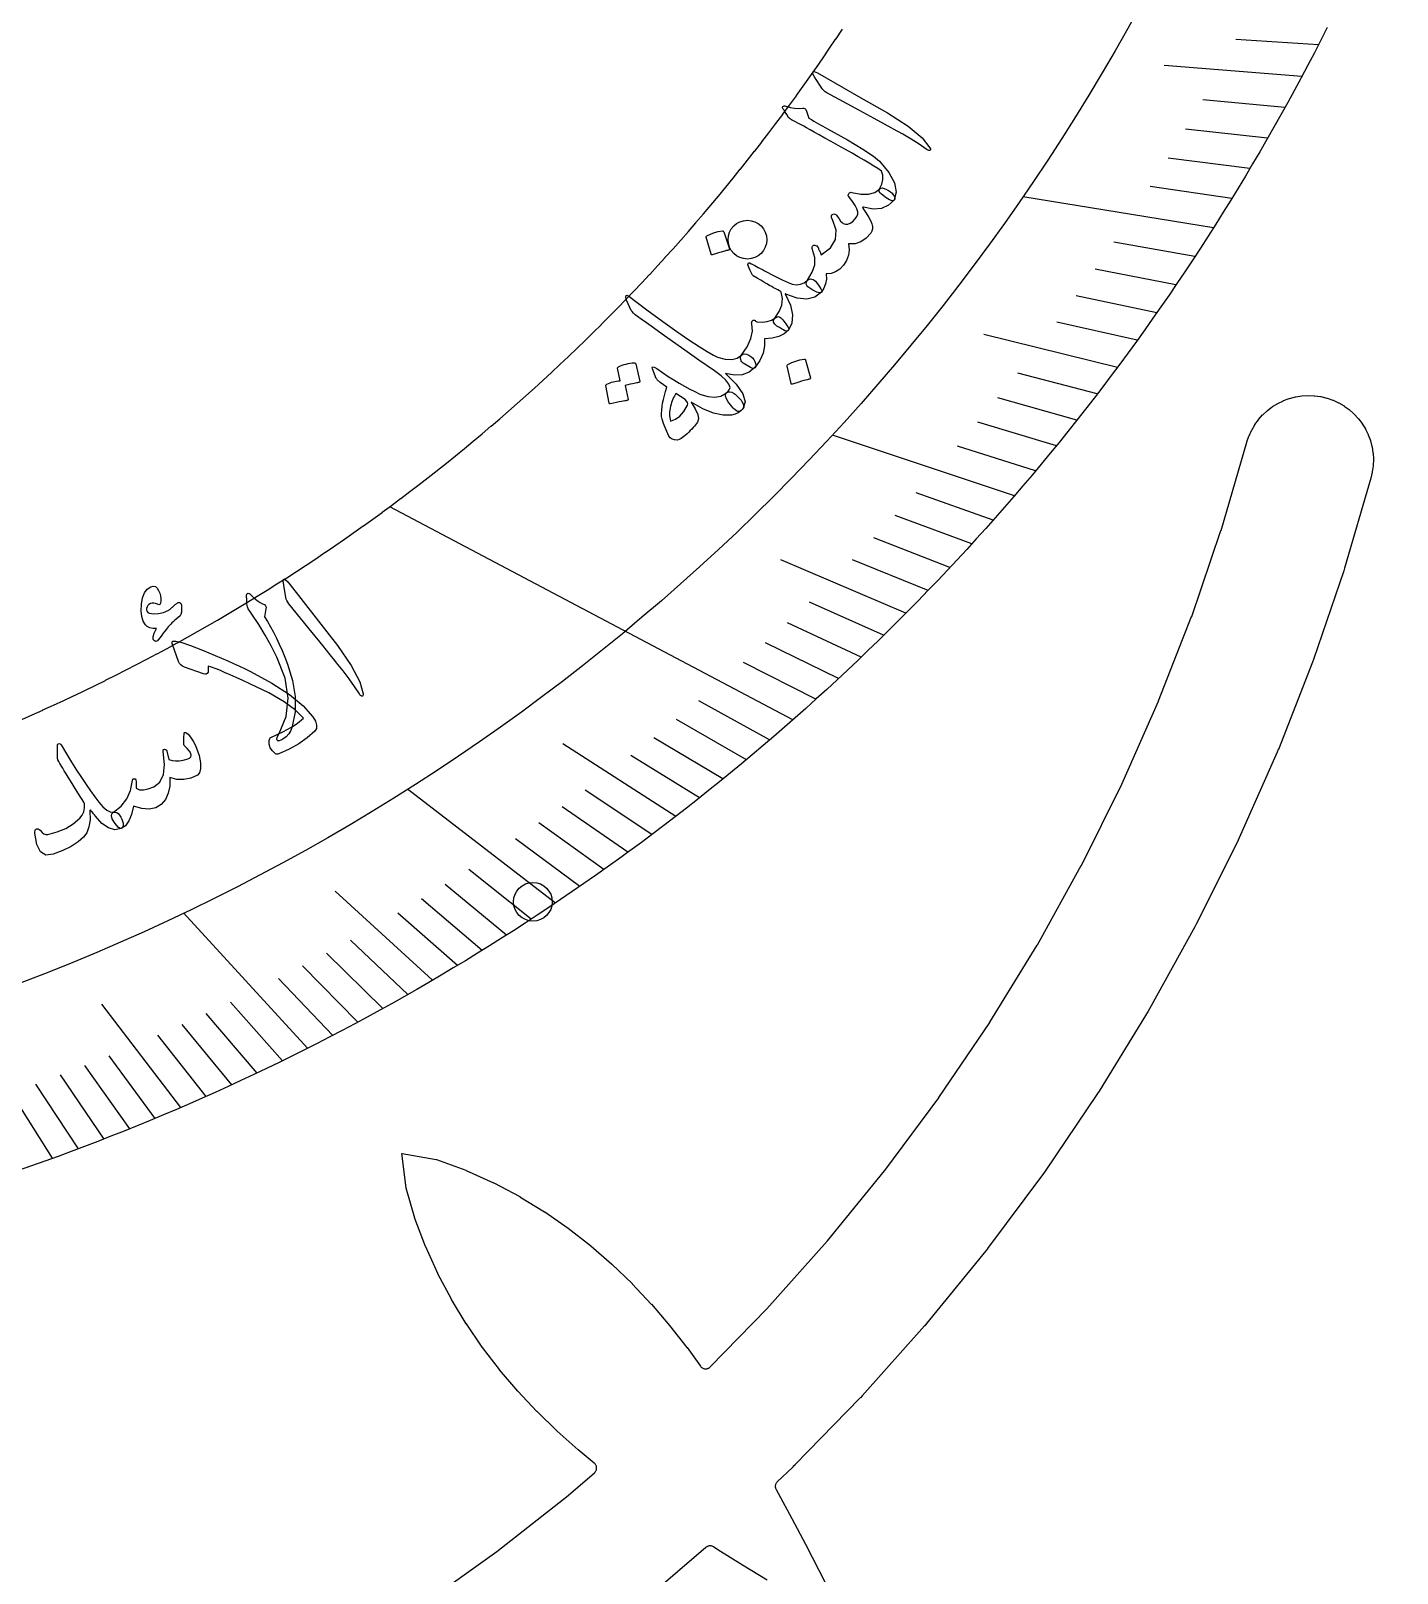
# Model space of a CAD drawing. Header units: millimetres. Extents: x -126 to 126, y -126 to 126.
# Drawn here: x 29.8 to 83.1, y -64.8 to -4.6 of the extents above; entities that cross this region are included whole.
import ezdxf

# ---------------------------------------------------------------- set-up
doc = ezdxf.new("R2010")
doc.units = ezdxf.units.MM
for name, color, linetype in [('CUT_INNER', 6, 'Continuous'), ('ENGRAVE', 7, 'Continuous'), ('ENGRAVE_FINE', 8, 'Continuous'), ('TEXT', 5, 'Continuous')]:
    doc.layers.add(name, color=color, linetype=linetype)

msp = doc.modelspace()

# ---------------------------------------------------------------- linework, layer by layer
at = {"layer": 'CUT_INNER'}
for points in [[(80.3858, -4.4567), (80.136, -4.9491), (79.8832, -5.4401), (79.6274, -5.9294), (79.3686, -6.4172), (79.1068, -6.9034), (78.842, -7.388), (78.5743, -7.871), (78.3036, -8.3523), (78.0299, -8.8319), (77.7534, -9.3098), (77.4738, -9.7861), (77.1914, -10.2606), (76.9061, -10.7333), (76.6179, -11.2043), (76.3267, -11.6736), (76.0327, -12.141), (75.7359, -12.6066), (75.4362, -13.0704), (75.1337, -13.5324), (74.8283, -13.9924), (74.5201, -14.4506), (74.2091, -14.9069), (73.8953, -15.3613), (73.5787, -15.8138), (73.2594, -16.2643), (72.9373, -16.7128), (72.6125, -17.1593), (72.2849, -17.6039), (71.9546, -18.0464), (71.6216, -18.4869), (71.2859, -18.9253), (70.9475, -19.3617), (70.6064, -19.796), (70.2627, -20.2281), (69.9163, -20.6582), (69.5673, -21.0861), (69.2157, -21.5119), (68.8615, -21.9355), (68.5047, -22.357), (68.1453, -22.7762), (67.7833, -23.1932), (67.4188, -23.608), (67.0518, -24.0206), (66.6822, -24.4309), (66.3101, -24.8389), (65.9355, -25.2446), (65.5585, -25.648), (65.1789, -26.0491), (64.7969, -26.4479), (64.4125, -26.8443), (64.0257, -27.2384), (63.6364, -27.63), (63.2447, -28.0193), (62.8507, -28.4061), (62.4543, -28.7906), (62.0555, -29.1726), (61.6545, -29.5521), (61.251, -29.9292), (60.8453, -30.3038), (60.4373, -30.6759), (60.027, -31.0454), (59.6145, -31.4125), (59.1997, -31.777), (58.7827, -32.139), (58.3634, -32.4984), (57.942, -32.8552), (57.5184, -33.2094), (57.0926, -33.5611), (56.6647, -33.9101), (56.2346, -34.2564), (55.8025, -34.6002), (55.3682, -34.9412), (54.9318, -35.2796), (54.4934, -35.6153), (54.0529, -35.9484), (53.6104, -36.2787), (53.1659, -36.6062), (52.7193, -36.9311), (52.2708, -37.2532), (51.8203, -37.5726), (51.3679, -37.8891), (50.9135, -38.2029), (50.4572, -38.5139), (49.999, -38.8221), (49.5389, -39.1275), (49.077, -39.4301), (48.6132, -39.7298), (48.1476, -40.0266), (47.6802, -40.3206), (47.2109, -40.6118), (46.7399, -40.9), (46.2672, -41.1853), (45.7927, -41.4678), (45.3164, -41.7473), (44.8385, -42.0239), (44.3589, -42.2975), (43.8776, -42.5682), (43.3947, -42.836), (42.9101, -43.1008), (42.4239, -43.3626), (41.9361, -43.6214), (41.4467, -43.8772), (40.9558, -44.13), (40.4633, -44.3798), (39.9693, -44.6266), (39.4738, -44.8703), (38.9768, -45.111), (38.4784, -45.3486), (37.9785, -45.5832), (37.4771, -45.8147), (36.9744, -46.0431), (36.4703, -46.2684), (35.9648, -46.4906), (35.4579, -46.7098), (34.9497, -46.9258), (34.4402, -47.1387), (33.9294, -47.3484), (33.4173, -47.555), (32.9039, -47.7585), (32.3894, -47.9588), (31.8736, -48.156), (31.3566, -48.35), (30.8384, -48.5408), (30.319, -48.7284), (29.7985, -48.9129), (29.2769, -49.0941)], [(29.4189, -31.4754), (29.831, -31.2943), (29.8324, -31.2937), (30.2434, -31.11), (30.2448, -31.1093), (30.6546, -30.9231), (30.656, -30.9225), (31.0647, -30.7338), (31.0661, -30.7331), (31.4736, -30.5419), (31.475, -30.5413), (31.8814, -30.3476), (31.8828, -30.3469), (32.2879, -30.1507), (32.2893, -30.15), (32.6932, -29.9513), (32.6946, -29.9506), (33.0973, -29.7495), (33.0987, -29.7488), (33.5002, -29.5452), (33.5015, -29.5445), (33.9017, -29.3384), (33.9031, -29.3377), (34.302, -29.1291), (34.3034, -29.1284), (34.7011, -28.9174), (34.7024, -28.9167), (35.0988, -28.7033), (35.1001, -28.7026), (35.4951, -28.4867), (35.4965, -28.486), (35.8902, -28.2677), (35.8915, -28.2669), (36.2839, -28.0463), (36.2852, -28.0455), (36.6762, -27.8224), (36.6775, -27.8217), (37.0672, -27.5962), (37.0685, -27.5954), (37.4567, -27.3675), (37.458, -27.3668), (37.8449, -27.1365), (37.8462, -27.1357), (38.2316, -26.9031), (38.2329, -26.9023), (38.6169, -26.6674), (38.6182, -26.6666), (39.0007, -26.4292), (39.002, -26.4284), (39.383, -26.1887), (39.3843, -26.1879), (39.7639, -25.9459), (39.7652, -25.9451), (40.1433, -25.7008), (40.1446, -25.6999), (40.5212, -25.4533), (40.5224, -25.4525), (40.8975, -25.2035), (40.8988, -25.2027), (41.2723, -24.9514), (41.2736, -24.9506), (41.6455, -24.697), (41.6468, -24.6962), (42.0172, -24.4404), (42.0185, -24.4395), (42.3873, -24.1814), (42.3886, -24.1805), (42.7558, -23.9202), (42.7571, -23.9193), (43.1227, -23.6567), (43.124, -23.6558), (43.488, -23.391), (43.4892, -23.3901), (43.8516, -23.123), (43.8528, -23.1221), (44.2136, -22.8529), (44.2148, -22.8519), (44.5739, -22.5805), (44.5751, -22.5795), (44.9325, -22.3059), (44.9338, -22.3049), (45.2895, -22.0291), (45.2907, -22.0281), (45.6447, -21.7501), (45.6459, -21.7491), (45.9982, -21.4689), (45.9994, -21.468), (46.35, -21.1856), (46.3512, -21.1846), (46.7001, -20.9001), (46.7013, -20.8991), (47.0484, -20.6125), (47.0495, -20.6115), (47.3949, -20.3227), (47.3961, -20.3218), (47.7396, -20.0309), (47.7408, -20.0299), (48.0825, -19.7369), (48.0837, -19.7359), (48.4237, -19.4408), (48.4248, -19.4398), (48.763, -19.1427), (48.7641, -19.1416), (49.1004, -18.8424), (49.1016, -18.8414), (49.436, -18.5401), (49.4372, -18.5391), (49.7698, -18.2357), (49.7709, -18.2347), (50.1017, -17.9293), (50.1028, -17.9283), (50.4317, -17.6209), (50.4328, -17.6199), (50.7598, -17.3105), (50.7609, -17.3094), (51.0859, -16.998), (51.0871, -16.9969), (51.4102, -16.6835), (51.4113, -16.6825), (51.7325, -16.3671), (51.7336, -16.366), (52.0529, -16.0487), (52.054, -16.0476), (52.3713, -15.7283), (52.3724, -15.7272), (52.6878, -15.406), (52.6888, -15.4049), (53.0022, -15.0818), (53.0033, -15.0806), (53.3147, -14.7556), (53.3158, -14.7545), (53.6252, -14.4275), (53.6262, -14.4264), (53.9336, -14.0975), (53.9346, -14.0964), (54.24, -13.7656), (54.241, -13.7645), (54.5444, -13.4319), (54.5454, -13.4307), (54.8467, -13.0963), (54.8477, -13.0951), (55.1469, -12.7588), (55.148, -12.7577), (55.4451, -12.4195), (55.4461, -12.4184), (55.7412, -12.0784), (55.7422, -12.0772), (56.0352, -11.7355), (56.0362, -11.7343), (56.3271, -11.3908), (56.3281, -11.3896), (56.6168, -11.0442), (56.6178, -11.0431), (56.9044, -10.696), (56.9054, -10.6948), (57.1899, -10.3459), (57.1909, -10.3447), (57.4733, -9.9941), (57.4742, -9.9929), (57.7544, -9.6406), (57.7554, -9.6394), (58.0334, -9.2854), (58.0344, -9.2842), (58.3102, -8.9285), (58.3112, -8.9272), (58.5848, -8.5698), (58.5858, -8.5686), (58.8572, -8.2095), (58.8582, -8.2083), (59.1274, -7.8475), (59.1283, -7.8463), (59.3954, -7.4839), (59.3963, -7.4827), (59.6611, -7.1187), (59.662, -7.1174), (59.9246, -6.7518), (59.9255, -6.7505), (60.1858, -6.3833), (60.1867, -6.382), (60.4448, -6.0132), (60.4457, -6.0119), (60.7015, -5.6415), (60.7023, -5.6402), (60.9559, -5.2683), (60.9567, -5.267), (61.208, -4.8935), (61.2088, -4.8922), (61.4578, -4.5171)], [(45.0881, -66.0323), (47.9639, -63.9739), (47.9728, -63.9673), (50.7545, -61.7834), (50.7631, -61.7763), (51.778, -60.9041), (51.7955, -60.8874), (51.8114, -60.8692), (51.8254, -60.8495), (51.8375, -60.8285), (51.8475, -60.8065), (51.8553, -60.7836), (51.8608, -60.7601), (51.8641, -60.7361), (51.865, -60.7119), (51.8636, -60.6878), (51.8598, -60.6639), (51.8538, -60.6405), (51.8455, -60.6177), (51.8351, -60.5959), (51.8226, -60.5752), (51.8082, -60.5558), (51.7919, -60.5379), (51.7741, -60.5216), (51.1458, -60.0036), (51.1422, -60.0005), (50.3244, -59.2723), (50.3206, -59.2687), (49.5368, -58.5093), (49.5328, -58.5052), (48.7859, -57.7117), (48.7818, -57.7071), (48.0744, -56.877), (48.0704, -56.8719), (47.4047, -56.003), (47.4008, -55.9975), (46.7791, -55.0875), (46.7753, -55.0817), (46.1996, -54.1287), (46.196, -54.1224), (45.6687, -53.1241), (45.6654, -53.1174), (45.1901, -52.0707), (45.187, -52.0632), (44.7702, -50.9626), (44.7671, -50.9535), (44.4249, -49.7839), (44.4237, -49.7788), (44.4229, -49.7736), (44.2648, -48.4312), (44.2644, -48.4254), (44.2702, -48.4262), (45.6002, -48.6672), (45.6053, -48.6683), (45.6103, -48.6699), (46.7564, -49.0841), (46.7654, -49.0877), (47.838, -49.572), (47.8452, -49.5756), (48.8604, -50.115), (48.8669, -50.1187), (49.8306, -50.7069), (49.8366, -50.7108), (50.752, -51.3446), (50.7576, -51.3488), (51.6272, -52.0258), (51.6324, -52.0301), (52.4584, -52.7483), (52.4632, -52.7527), (53.2478, -53.5103), (53.2521, -53.5147), (53.9977, -54.3093), (54.0015, -54.3136), (54.7109, -55.143), (54.7142, -55.1471), (55.3902, -56.0085), (55.3931, -56.0123), (55.919, -56.7375), (55.9341, -56.7563), (55.951, -56.7737), (55.9694, -56.7893), (55.9893, -56.803), (56.0105, -56.8148), (56.0326, -56.8244), (56.0556, -56.8319), (56.0793, -56.8371), (56.1033, -56.84), (56.1275, -56.8406), (56.1516, -56.8389), (56.1754, -56.8348), (56.1987, -56.8284), (56.2214, -56.8198), (56.243, -56.8091), (56.2636, -56.7963), (56.2828, -56.7816), (56.3005, -56.7651), (58.5057, -54.5004), (58.5133, -54.4922), (60.8657, -51.8515), (60.8728, -51.8431), (63.1058, -49.1006), (63.1126, -49.0918), (65.2217, -46.253), (65.2281, -46.2439), (67.2092, -43.3143), (67.2152, -43.305), (69.0644, -40.2904), (69.07, -40.2808), (70.7836, -37.1872), (70.7888, -37.1774), (72.3635, -34.0107), (72.3682, -34.0007), (73.8009, -30.7674), (73.8052, -30.7571), (75.0931, -27.4634), (75.0969, -27.453), (76.2374, -24.1054), (76.2407, -24.0948), (77.248, -20.6438), (77.2498, -20.638), (77.3277, -20.413), (77.3322, -20.4016), (77.4305, -20.1881), (77.4361, -20.1772), (77.5548, -19.9744), (77.5615, -19.9641), (77.6996, -19.7739), (77.7072, -19.7643), (77.8632, -19.5885), (77.8718, -19.5797), (78.0443, -19.4201), (78.0537, -19.4122), (78.241, -19.2702), (78.2511, -19.2633), (78.4514, -19.1404), (78.4621, -19.1345), (78.6735, -19.0317), (78.6848, -19.0269), (78.9052, -18.9454), (78.9169, -18.9417), (79.1443, -18.8822), (79.1563, -18.8797), (79.3884, -18.8428), (79.4006, -18.8415), (79.6352, -18.8275), (79.6475, -18.8273), (79.8823, -18.8364), (79.8945, -18.8375), (80.1274, -18.8695), (80.1394, -18.8718), (80.368, -18.9265), (80.3798, -18.9299), (80.6019, -19.0067), (80.6132, -19.0113), (80.8267, -19.1095), (80.8376, -19.1152), (81.0405, -19.2339), (81.0507, -19.2406), (81.241, -19.3786), (81.2505, -19.3863), (81.4263, -19.5423), (81.4351, -19.5509), (81.5947, -19.7233), (81.6026, -19.7327), (81.7446, -19.92), (81.7515, -19.9301), (81.8745, -20.1304), (81.8804, -20.1412), (81.9831, -20.3526), (81.9879, -20.3639), (82.0694, -20.5843), (82.0731, -20.596), (82.1326, -20.8234), (82.1351, -20.8354), (82.172, -21.0675), (82.1734, -21.0797), (82.1874, -21.3143), (82.1875, -21.3265), (82.1785, -21.5614), (82.1774, -21.5736), (82.1453, -21.8064), (82.1431, -21.8185), (82.0877, -22.05), (82.0861, -22.056), (81.062, -25.5646), (81.0612, -25.5672), (81.0283, -25.6712), (81.0275, -25.6738), (79.8482, -29.1352), (79.8473, -29.1378), (79.8099, -29.2402), (79.8089, -29.2428), (78.4772, -32.6484), (78.4762, -32.651), (78.4343, -32.7517), (78.4332, -32.7542), (76.9518, -36.0974), (76.9506, -36.0999), (76.9042, -36.1986), (76.903, -36.2011), (75.2748, -39.4753), (75.2735, -39.4778), (75.2228, -39.5743), (75.2215, -39.5768), (73.4497, -42.7755), (73.4483, -42.7779), (73.3933, -42.8721), (73.3919, -42.8745), (71.4799, -45.9915), (71.4784, -45.9939), (71.4194, -46.0855), (71.4178, -46.0878), (69.3695, -49.117), (69.3679, -49.1193), (69.3048, -49.2082), (69.3032, -49.2104), (67.1224, -52.1457), (67.1208, -52.1479), (67.0538, -52.234), (67.0521, -52.2362), (64.7433, -55.0718), (64.7415, -55.074), (64.6708, -55.157), (64.669, -55.1591), (62.2367, -57.8895), (62.2348, -57.8916), (62.1605, -57.9714), (62.1586, -57.9734), (59.6075, -60.5932), (59.6056, -60.5952), (59.5278, -60.6716), (59.5258, -60.6735), (58.9151, -61.2474), (58.8975, -61.2658), (58.8818, -61.2858), (58.8683, -61.3073), (58.857, -61.3301), (58.848, -61.3539), (58.8416, -61.3785), (58.8377, -61.4036), (58.8363, -61.429), (58.8375, -61.4544), (58.8413, -61.4796), (58.8477, -61.5042), (58.8565, -61.5281), (58.8677, -61.5509), (58.9454, -61.691), (58.9461, -61.6922), (59.4839, -62.688), (60.0155, -63.6922), (60.5412, -64.702), (60.5418, -64.7032), (61.0562, -65.7175)], [(58.5254, -65.0948), (57.5565, -64.502), (56.5942, -63.9024), (56.593, -63.9016), (56.4225, -63.7926), (56.4012, -63.7804), (56.3787, -63.7704), (56.3554, -63.7626), (56.3315, -63.7571), (56.3071, -63.754), (56.2825, -63.7534), (56.258, -63.7551), (56.2338, -63.7592), (56.2101, -63.7657), (56.1871, -63.7745), (56.1651, -63.7855), (56.1443, -63.7986), (56.1249, -63.8137), (54.0026, -65.6378)]]:
    msp.add_lwpolyline(points, dxfattribs=at)
at = {"layer": 'ENGRAVE'}
for points in [[(75.9488, -12.2733), (68.4988, -11.0694)], [(68.1754, -22.7413), (61.0717, -20.3717)], [(59.5215, -31.4946), (43.7885, -23.1698)], [(50.2574, -38.6488), (44.4802, -34.206)], [(30.6273, -48.6175), (21.643, -34.3559)], [(40.5792, -44.3214), (35.7383, -39.034)]]:
    msp.add_lwpolyline(points, dxfattribs=at)
for centre, radius in [((0, 36.0053), 83.1151), ((57.7488, -12.7422), 0.756), ((49.3754, -38.6014), 0.756)]:
    msp.add_circle(centre, radius, dxfattribs=at)
at = {"layer": 'ENGRAVE_FINE'}
for points in [[(80.0435, -5.1297), (76.8238, -4.9234)], [(79.3959, -6.3661), (74.025, -5.9354)], [(78.7338, -7.5841), (75.524, -7.2749)], [(78.0576, -8.7838), (74.8542, -8.4233)], [(77.3677, -9.9652), (74.1718, -9.5535)], [(76.6646, -11.1283), (73.4771, -10.6656)], [(75.2206, -13.4002), (72.0527, -12.8359)], [(74.4805, -14.5091), (71.3239, -13.8942)], [(73.7288, -15.6), (70.5845, -14.9347)], [(72.966, -16.673), (69.8349, -15.9576)], [(72.1924, -17.7283), (66.9864, -16.4498)], [(71.4084, -18.7659), (68.3067, -17.9507)], [(70.6144, -19.7859), (67.5287, -18.9213)], [(69.8106, -20.7884), (66.742, -19.8746)], [(68.9975, -21.7735), (65.9469, -20.8108)], [(67.3445, -23.692), (64.3326, -22.6324)], [(66.5052, -24.6256), (63.514, -23.5181)], [(65.6577, -25.5423), (62.6882, -24.3871)], [(63.9396, -27.3253), (59.058, -25.2391)], [(64.8025, -26.4422), (61.8555, -25.2397)], [(63.0695, -28.1919), (60.1705, -26.896)], [(62.1924, -29.042), (59.3186, -27.7)], [(61.3086, -29.8757), (58.4609, -28.488)], [(60.4182, -30.6932), (57.5975, -29.2602)], [(58.6188, -32.28), (55.8547, -30.7578)], [(57.7103, -33.0495), (54.9757, -31.4835)], [(54.952, -35.2641), (50.5435, -32.435)], [(56.7962, -33.8033), (54.0919, -32.1938)], [(55.8767, -34.5414), (53.2036, -32.889)], [(54.0223, -35.9713), (51.4141, -34.2346)], [(53.0878, -36.6633), (50.5132, -34.8853)], [(52.1487, -37.3402), (49.6085, -35.5213)], [(51.2052, -38.002), (48.7002, -36.1428)], [(49.3055, -39.2809), (46.8731, -37.343)], [(48.3497, -39.8983), (45.9547, -37.9219)], [(45.4602, -41.6633), (41.6583, -38.179)], [(47.3901, -40.5011), (45.0332, -38.4868)], [(46.4269, -41.0894), (44.1088, -39.0378)], [(44.4902, -42.223), (42.2519, -40.0988)], [(43.5169, -42.7686), (41.3196, -40.609)], [(42.5406, -43.3001), (40.3848, -41.1058)], [(41.5613, -43.8176), (39.4478, -41.5894)], [(35.6305, -46.6356), (32.5495, -42.603)], [(39.5945, -44.8113), (37.5673, -42.517)], [(38.6071, -45.2876), (36.624, -42.9614)], [(36.625, -46.1997), (34.7319, -43.8117)], [(37.6172, -45.7504), (35.6788, -43.3929)], [(33.6351, -47.4676), (31.8812, -44.9925)], [(34.6338, -47.0582), (32.833, -44.6114)], [(31.6317, -48.2472), (29.9734, -45.7177)], [(32.6343, -47.8639), (30.928, -45.3613)]]:
    msp.add_lwpolyline(points, dxfattribs=at)
at = {"layer": 'TEXT'}
for points in [[(60.386, -6.4064), (60.3073, -6.2633), (60.2982, -6.1864), (60.359, -6.1756), (60.4896, -6.2307), (62.1834, -7.1965), (63.2235, -7.7882), (64.02, -8.3103), (64.5711, -8.7656), (64.8757, -9.1554), (64.8922, -9.1994), (64.8957, -9.2308), (64.8863, -9.2495), (64.864, -9.2555), (64.8368, -9.2537), (64.8062, -9.2447), (64.7723, -9.2284), (64.735, -9.2048), (64.4536, -9.0082), (64.1459, -8.8129), (63.8122, -8.6185), (63.4525, -8.4249), (63.3597, -8.3726), (63.1074, -8.2337), (62.6959, -8.0078), (62.1254, -7.6944), (60.8556, -7.0059), (60.7911, -6.9649), (60.7358, -6.9212), (60.6898, -6.8748), (60.653, -6.8256)], [(59.3565, -7.9688), (59.2829, -7.851), (59.2239, -7.7583), (59.1797, -7.6906), (59.1502, -7.6479), (59.1329, -7.6188), (59.125, -7.592), (59.1265, -7.5674), (59.1373, -7.5452), (59.1577, -7.5259), (59.1833, -7.5162), (59.2141, -7.5161), (59.2501, -7.5257), (59.424, -7.5758), (59.5917, -7.6059), (59.7532, -7.6159), (59.9084, -7.6056), (59.9557, -7.6055), (59.9953, -7.6244), (60.0271, -7.6622), (60.0513, -7.7191), (60.1513, -7.9989), (60.2468, -8.0546), (60.3407, -8.1091), (60.433, -8.1624), (60.5238, -8.2145), (60.613, -8.2655), (60.7006, -8.3152), (60.7866, -8.3637), (60.871, -8.411), (61.653, -8.8485), (62.2544, -9.2041), (62.6742, -9.4791), (62.912, -9.6743), (63.2742, -10.1238), (63.49, -10.526), (63.5595, -10.8806), (63.4827, -11.1866), (63.4779, -11.193), (63.4731, -11.1995), (63.4683, -11.206), (63.4634, -11.2125), (63.399, -11.2243), (63.2988, -11.188), (63.1629, -11.1035), (62.991, -10.971), (62.9312, -10.917), (62.8978, -10.864), (62.8908, -10.812), (62.9102, -10.761), (62.9989, -10.574), (63.0406, -10.3948), (63.0354, -10.2238), (62.9834, -10.0609), (62.8454, -9.9683), (62.686, -9.8667), (62.5049, -9.7559), (62.3023, -9.636), (62.0793, -9.5071), (61.837, -9.3692), (61.5755, -9.2223), (61.2948, -9.0664), (61.0205, -8.911), (60.7736, -8.7717), (60.5541, -8.6487), (60.3619, -8.5421), (60.1976, -8.4511), (60.0616, -8.375), (59.9541, -8.3139), (59.8748, -8.2677), (59.4666, -8.0598), (59.4294, -8.0352), (59.3986, -8.0118), (59.3743, -7.9897), (59.3565, -7.9688)], [(60.3043, -13.1784), (60.2866, -13.1319), (60.277, -13.0895), (60.2756, -13.0513), (60.2823, -13.0171), (60.2967, -12.9892), (60.3183, -12.9697), (60.3471, -12.9586), (60.3831, -12.9558), (60.4214, -12.9645), (60.4569, -12.9875), (60.4897, -13.025), (60.5197, -13.0768), (60.5318, -13.1068), (60.5449, -13.137), (60.5591, -13.1674), (60.5744, -13.1981), (60.5897, -13.2295), (60.6041, -13.2621), (60.6175, -13.2958), (60.63, -13.3307), (60.9992, -13.0547), (61.1954, -12.7327), (61.2181, -12.367), (61.0671, -11.959), (61.0482, -11.9133), (61.0369, -11.8724), (61.0332, -11.8361), (61.0371, -11.8046), (61.0506, -11.7762), (61.0706, -11.7554), (61.0972, -11.7423), (61.1304, -11.7369), (61.1658, -11.7413), (61.1993, -11.758), (61.2308, -11.787), (61.2602, -11.8282), (61.3276, -11.9325), (61.3888, -12.0144), (61.4436, -12.0737), (61.4922, -12.1105), (61.5774, -12.1423), (61.6684, -12.1393), (61.7651, -12.1014), (61.8676, -12.0285), (61.9604, -11.9347), (62.0232, -11.8405), (62.056, -11.7459), (62.0589, -11.6511), (62.0277, -11.5429), (61.9581, -11.408), (61.8502, -11.2466), (61.7038, -11.0587), (61.6872, -11.0348), (61.6828, -11.0079), (61.6907, -10.9778), (61.711, -10.9447), (61.7381, -10.9156), (61.7667, -10.8976), (61.7969, -10.8906), (61.8285, -10.8948), (62.1815, -10.9678), (62.4805, -10.9686), (62.7251, -10.8974), (62.915, -10.7546), (62.9593, -10.7282), (63.0172, -10.7233), (63.089, -10.7396), (63.1744, -10.7774), (63.2623, -10.8243), (63.3365, -10.8748), (63.3969, -10.9289), (63.4435, -10.9867), (63.4808, -11.0469), (63.5006, -11.0993), (63.5029, -11.1437), (63.4875, -11.1801), (63.2635, -11.3982), (62.9872, -11.5209), (62.6594, -11.5477), (62.2807, -11.4786), (62.2613, -11.4746), (62.2509, -11.4785), (62.2492, -11.4905), (62.2564, -11.5104), (62.3906, -11.7061), (62.4946, -11.8742), (62.5686, -12.0146), (62.6127, -12.1272), (62.6296, -12.2261), (62.6273, -12.3192), (62.6056, -12.4065), (62.5646, -12.4878), (62.3856, -12.6896), (62.1819, -12.8269), (61.9538, -12.8995), (61.7019, -12.9074), (61.7236, -13.1366), (61.6976, -13.3518), (61.624, -13.5527), (61.503, -13.7391), (61.3541, -13.892), (61.1922, -13.9989), (61.0176, -14.0597), (60.8303, -14.0745), (60.8331, -14.2836), (60.8024, -14.4722), (60.7382, -14.6399), (60.6407, -14.7867), (60.5709, -14.8184), (60.4599, -14.7957), (60.308, -14.7185), (60.115, -14.587), (60.0663, -14.5349), (60.0466, -14.4745), (60.0558, -14.4057), (60.0939, -14.3287), (60.2817, -14.0152), (60.3791, -13.7186), (60.3865, -13.4395), (60.3043, -13.1784)], [(56.1409, -12.6502), (56.1396, -12.6365), (56.1438, -12.6226), (56.1535, -12.6084), (56.1686, -12.5939), (56.3123, -12.5231), (56.4608, -12.4674), (56.6143, -12.4269), (56.7728, -12.4015), (56.7926, -12.4027), (56.808, -12.409), (56.8192, -12.4204), (56.826, -12.4368), (57.0494, -13.1019), (57.0515, -13.1215), (57.0428, -13.1368), (57.0234, -13.148), (56.9932, -13.155), (56.9671, -13.161), (56.9268, -13.1712), (56.8724, -13.1857), (56.8038, -13.2044), (56.7205, -13.2279), (56.6217, -13.257), (56.5075, -13.2915), (56.378, -13.3314), (56.359, -13.3351), (56.345, -13.333), (56.336, -13.3251), (56.3321, -13.3116)], [(57.9779, -14.149), (57.9525, -14.1245), (57.9237, -14.0814), (57.8912, -14.0198), (57.8551, -13.9396), (57.8235, -13.8602), (57.7986, -13.7957), (57.7806, -13.7461), (57.7693, -13.7113), (57.774, -13.6679), (57.7974, -13.6483), (57.8395, -13.6524), (57.9004, -13.6803), (57.9396, -13.702), (57.9867, -13.7274), (58.0418, -13.7563), (58.1049, -13.7889), (58.175, -13.8254), (58.2511, -13.8664), (58.3332, -13.9119), (58.4212, -13.9617), (58.7965, -14.16), (59.1019, -14.3118), (59.3371, -14.4175), (59.5021, -14.4773), (59.6707, -14.5013), (59.8256, -14.4845), (59.9668, -14.427), (60.0939, -14.3287), (60.1296, -14.2999), (60.1691, -14.282), (60.2123, -14.2751), (60.2593, -14.2791), (60.3122, -14.2945), (60.362, -14.323), (60.4087, -14.3645), (60.4522, -14.4191), (60.5561, -14.5543), (60.6222, -14.6607), (60.6504, -14.7382), (60.6407, -14.7867), (60.3818, -14.9876), (60.064, -15.0676), (59.6884, -15.0264), (59.2554, -14.8641), (59.2389, -14.8597), (59.2298, -14.8604), (59.2281, -14.8662), (59.2338, -14.877), (59.4263, -15.2973), (59.5108, -15.6719), (59.4875, -16.0003), (59.3567, -16.2815), (59.3321, -16.3049), (59.3004, -16.3153), (59.2617, -16.3128), (59.216, -16.2973), (59.1571, -16.2674), (59.0849, -16.2272), (58.9995, -16.1765), (58.9008, -16.1153), (58.8146, -16.0444), (58.7728, -15.9699), (58.775, -15.8918), (58.8214, -15.81), (58.9949, -15.553), (59.0939, -15.2967), (59.1188, -15.0417), (59.0696, -14.7884), (59.052, -14.7694), (59.0069, -14.7398), (58.9343, -14.6996), (58.8343, -14.6488), (58.7724, -14.6174), (58.6976, -14.5767), (58.6098, -14.5268), (58.509, -14.4677), (58.3954, -14.3999), (58.269, -14.3242), (58.1298, -14.2406), (57.9779, -14.149)], [(57.001, -19.0798), (56.9301, -18.955), (56.8946, -18.8534), (56.8945, -18.775), (56.9299, -18.7196), (56.9957, -18.6604), (57.0416, -18.606), (57.0678, -18.5564), (57.0742, -18.5117), (57.0288, -18.3807), (56.913, -18.2301), (56.727, -18.0597), (56.4711, -17.8695), (55.8557, -17.4422), (55.3094, -17.06), (54.8319, -16.7234), (54.4228, -16.4326), (54.0815, -16.1886), (53.8072, -15.992), (53.5999, -15.8429), (53.4594, -15.7417), (53.37, -15.671), (53.2994, -15.6079), (53.2475, -15.5524), (53.2145, -15.5047), (53.0333, -15.099), (53.0094, -14.9874), (53.0158, -14.9258), (53.0524, -14.9141), (53.1194, -14.9523), (53.8205, -15.4768), (54.4459, -15.9348), (54.9951, -16.3268), (55.4677, -16.6532), (55.863, -16.9155), (56.1806, -17.115), (56.42, -17.2522), (56.5812, -17.3272), (56.8844, -17.4097), (57.1418, -17.4248), (57.3531, -17.3725), (57.5179, -17.2533), (57.5705, -17.2161), (57.636, -17.2043), (57.7144, -17.218), (57.8056, -17.2572), (57.8806, -17.3037), (57.9447, -17.3607), (57.9978, -17.4281), (58.0399, -17.5059), (58.0652, -17.5807), (58.0739, -17.6443), (58.0659, -17.6967), (58.0413, -17.7379), (57.817, -17.9167), (57.5508, -18.0141), (57.2433, -18.03), (56.8951, -17.9642), (57.3136, -18.3882), (57.5687, -18.7569), (57.6599, -19.0704), (57.5869, -19.3285), (57.5495, -19.3774), (57.5106, -19.4135), (57.4702, -19.4368), (57.4284, -19.4474), (57.3765, -19.4462), (57.3232, -19.4279), (57.2684, -19.3926), (57.2122, -19.3403), (57.1838, -19.3073), (57.1559, -19.2746), (57.1282, -19.2422), (57.101, -19.2102), (57.0744, -19.1782), (57.0489, -19.1457), (57.0244, -19.113), (57.001, -19.0798)], [(58.8214, -15.81), (58.8787, -15.7757), (58.9254, -15.7548), (58.9616, -15.7473), (58.9874, -15.7533), (59.0181, -15.7723), (59.0522, -15.7995), (59.0896, -15.835), (59.1304, -15.8787), (59.2535, -16.0276), (59.3322, -16.1444), (59.3666, -16.229), (59.3567, -16.2815), (59.1897, -16.4249), (58.9773, -16.5276), (58.7197, -16.5891), (58.4173, -16.6093), (58.4223, -16.8927), (58.3606, -17.1766), (58.2317, -17.4605), (58.0358, -17.7438), (58.0053, -17.7658), (57.9687, -17.7725), (57.9261, -17.7639), (57.8773, -17.7399), (57.5896, -17.5605), (57.5577, -17.5403), (57.5303, -17.5108), (57.5076, -17.4719), (57.4896, -17.4236), (57.4815, -17.3799), (57.4827, -17.3379), (57.493, -17.2977), (57.5125, -17.2591), (57.7425, -16.9217), (57.8871, -16.6046), (57.9466, -16.3087), (57.9216, -16.0344), (57.9156, -15.9996), (57.9181, -15.9672), (57.9291, -15.9371), (57.9487, -15.9093), (57.9729, -15.8889), (57.9978, -15.8812), (58.0233, -15.8861), (58.0496, -15.9035), (58.0724, -15.9226), (58.0936, -15.9376), (58.1131, -15.9484), (58.1311, -15.9551), (58.3397, -15.9616), (58.5243, -15.9396), (58.685, -15.889), (58.8214, -15.81)], [(59.2993, -17.6784), (59.2988, -17.6642), (59.304, -17.6496), (59.3148, -17.6347), (59.3314, -17.6193), (59.4841, -17.5433), (59.6409, -17.4829), (59.8019, -17.4382), (59.9671, -17.4093), (59.9875, -17.4102), (60.0031, -17.4166), (60.0139, -17.4282), (60.0199, -17.4453), (60.2106, -18.1355), (60.2117, -18.1558), (60.2018, -18.172), (60.1811, -18.1839), (60.1495, -18.1916), (60.1221, -18.1983), (60.0799, -18.2096), (60.0228, -18.2255), (59.9508, -18.246), (59.8633, -18.2718), (59.7595, -18.3036), (59.6395, -18.3413), (59.5032, -18.3848), (59.4833, -18.3889), (59.469, -18.387), (59.4602, -18.379), (59.457, -18.3649)], [(52.6826, -17.7598), (52.6826, -17.746), (52.688, -17.7324), (52.699, -17.7188), (52.7154, -17.7055), (52.7899, -17.6733), (52.8647, -17.6448), (52.9399, -17.6201), (53.0154, -17.599), (53.0921, -17.5817), (53.1705, -17.5681), (53.2507, -17.5583), (53.3327, -17.5522), (53.3528, -17.5553), (53.3688, -17.5638), (53.3807, -17.5778), (53.3885, -17.5973), (53.5482, -18.2871), (53.5464, -18.3), (53.5357, -18.3105), (53.5159, -18.3189), (53.4871, -18.325), (53.4647, -18.3266), (53.4309, -18.3317), (53.3856, -18.3404), (53.3289, -18.3527), (53.2601, -18.3685), (53.1784, -18.3878), (53.0839, -18.4105), (52.9766, -18.4366), (53.0898, -18.9781), (53.0899, -18.9979), (53.0797, -19.0126), (53.0591, -19.0222), (53.0281, -19.0266), (53.0013, -19.0304), (52.9599, -19.0372), (52.9038, -19.0472), (52.8332, -19.0601), (52.7472, -19.0766), (52.6452, -19.0974), (52.5272, -19.1223), (52.3933, -19.1513), (52.3763, -19.151), (52.3642, -19.1461), (52.3571, -19.1365), (52.3549, -19.1222), (52.2295, -18.442), (52.2296, -18.4282), (52.2352, -18.4146), (52.2463, -18.4012), (52.263, -18.3879), (52.3244, -18.3587), (52.3868, -18.3333), (52.4503, -18.3117), (52.5148, -18.2938), (52.58, -18.2793), (52.6455, -18.2679), (52.7113, -18.2595), (52.7776, -18.2542)], [(55.8983, -18.7697), (56.1999, -18.873), (56.4726, -18.899), (56.7161, -18.8478), (56.9299, -18.7196), (56.9907, -18.6864), (57.0609, -18.6804), (57.1407, -18.7016), (57.2301, -18.7501), (57.2726, -18.7809), (57.3144, -18.8139), (57.3555, -18.849), (57.3959, -18.8863), (57.4346, -18.9261), (57.4705, -18.9689), (57.5036, -19.0146), (57.5338, -19.0632), (57.5786, -19.1483), (57.6033, -19.2199), (57.6079, -19.278), (57.5926, -19.3226), (57.4982, -19.4206), (57.3902, -19.4983), (57.2685, -19.5556), (57.1333, -19.5924), (56.8045, -19.5966), (56.4318, -19.5132), (56.0156, -19.3419), (55.5561, -19.083), (55.7148, -19.3506), (55.8085, -19.5711), (55.837, -19.7445), (55.8007, -19.8706), (55.7643, -19.9223), (55.724, -19.975), (55.6798, -20.0288), (55.6316, -20.0836), (55.579, -20.1398), (55.5218, -20.1978), (55.46, -20.2575), (55.3934, -20.3188), (55.267, -20.4276), (55.1637, -20.505), (55.0836, -20.5513), (55.0268, -20.5666), (54.9078, -20.5647), (54.8113, -20.5382), (54.7373, -20.4871), (54.6858, -20.4116), (54.5627, -20.1389), (54.474, -19.9211), (54.4199, -19.758), (54.4007, -19.6494), (54.3979, -19.5259), (54.4034, -19.397), (54.4172, -19.2627), (54.439, -19.1228), (54.469, -18.9775), (54.5071, -18.8266), (54.5532, -18.6703), (54.6073, -18.5083), (54.3496, -18.3177), (54.3201, -18.2933), (54.2929, -18.2707), (54.2683, -18.2498), (54.246, -18.2307), (54.227, -18.2127), (54.2117, -18.195), (54.2003, -18.1777), (54.1927, -18.1608), (54.0392, -17.7872), (54.0264, -17.7299), (54.0507, -17.7081), (54.1123, -17.722), (54.2112, -17.7715), (54.4365, -17.9312), (54.658, -18.0806), (54.8759, -18.2196), (55.09, -18.3483), (55.2997, -18.4671), (55.5043, -18.577), (55.7039, -18.6779), (55.8983, -18.7697)], [(54.9549, -18.7434), (54.927, -18.7953), (54.899, -18.85), (54.871, -18.9074), (54.8429, -18.9676), (54.8162, -19.0314), (54.7921, -19.0993), (54.7708, -19.1714), (54.7522, -19.2478), (54.7346, -19.3231), (54.7218, -19.3978), (54.7138, -19.4718), (54.7106, -19.5451), (54.7127, -19.6175), (54.7203, -19.6885), (54.7335, -19.7581), (54.7523, -19.8264), (54.9396, -19.757), (55.1119, -19.6306), (55.2687, -19.4475), (55.4097, -19.2078), (55.4185, -19.1575), (55.4056, -19.1024), (55.3708, -19.0425), (55.3143, -18.9778)], [(35.5995, -27.4343), (35.5245, -27.4985), (35.455, -27.5583), (35.391, -27.6138), (35.3325, -27.665), (35.2803, -27.7121), (35.2349, -27.7553), (35.1963, -27.7947), (35.1647, -27.8302), (35.1335, -27.868), (35.0962, -27.9142), (35.0529, -27.9688), (35.0034, -28.0317), (34.9481, -28.1034), (34.8871, -28.1843), (34.8203, -28.2743), (34.7477, -28.3736), (34.7153, -28.409), (34.6812, -28.4274), (34.6453, -28.4287), (34.6077, -28.4129), (34.5574, -28.3517), (34.5526, -28.2513), (34.5932, -28.1119), (34.6788, -27.9332), (34.5357, -27.9262), (34.416, -27.8996), (34.3198, -27.8535), (34.2468, -27.7881), (34.1589, -27.6379), (34.1045, -27.4529), (34.0832, -27.2332), (34.0946, -26.9788), (34.138, -26.7325), (34.2135, -26.5373), (34.3215, -26.3928), (34.4621, -26.2988), (34.5569, -26.2757), (34.6389, -26.2914), (34.7083, -26.3457), (34.7648, -26.439), (34.8078, -26.55), (34.8363, -26.6577), (34.8504, -26.7621), (34.8498, -26.8632), (34.8365, -26.9414), (34.8095, -26.9875), (34.7689, -27.0014), (34.7148, -26.9831), (34.6459, -26.9493), (34.5787, -26.9336), (34.5132, -26.9362), (34.4494, -26.9571), (34.3888, -26.9902), (34.3429, -27.0333), (34.3117, -27.0863), (34.2954, -27.1494), (34.2942, -27.2154), (34.3112, -27.267), (34.3465, -27.3042), (34.4002, -27.3269), (34.5717, -27.3571), (34.7555, -27.3474), (34.9515, -27.2978), (35.1593, -27.2082), (35.176, -27.198), (35.1941, -27.1854), (35.2135, -27.1703), (35.2341, -27.1528), (35.2563, -27.1334), (35.2802, -27.1124), (35.3059, -27.0898), (35.3334, -27.0656), (35.3634, -27.0399), (35.3905, -27.0165), (35.4145, -26.9953), (35.4356, -26.9764), (35.4544, -26.9599), (35.4714, -26.946), (35.4868, -26.9348), (35.5005, -26.9262), (35.5287, -26.9142), (35.5555, -26.9111), (35.5809, -26.9166), (35.6049, -26.9309), (35.624, -26.9469), (35.6386, -26.9642), (35.6487, -26.983), (35.6542, -27.0032), (35.6625, -27.1635), (35.6561, -27.2888), (35.635, -27.3791), (35.5995, -27.4343)], [(39.6473, -26.2306), (39.6291, -26.0683), (39.6501, -25.9938), (39.7104, -26.0069), (39.8102, -26.1077), (41.0076, -27.6465), (41.7434, -28.5901), (42.2806, -29.3765), (42.6164, -30.0076), (42.7493, -30.4841), (42.7477, -30.5311), (42.739, -30.5614), (42.7232, -30.5751), (42.7003, -30.5721), (42.6759, -30.5602), (42.6511, -30.5402), (42.6259, -30.5122), (42.6004, -30.4761), (42.4152, -30.1871), (42.2053, -29.8892), (41.9709, -29.5822), (41.7123, -29.266), (41.6465, -29.1823), (41.4662, -28.9577), (41.1719, -28.5919), (40.7641, -28.0847), (39.8528, -26.9639), (39.8088, -26.9014), (39.7744, -26.84), (39.7496, -26.7795), (39.7343, -26.7199)], [(39.9836, -31.751), (39.928, -31.905), (39.8479, -32.0399), (39.7435, -32.1554), (39.6147, -32.2515), (39.5329, -32.2932), (39.4688, -32.3131), (39.4224, -32.3113), (39.3938, -32.2878), (39.382, -32.2431), (39.39, -32.1847), (39.4179, -32.1125), (39.4656, -32.0265), (39.7476, -31.3628), (39.827, -30.6433), (39.7056, -29.8698), (39.386, -29.0426), (39.1647, -28.6073), (38.9263, -28.1835), (38.6712, -27.7711), (38.3997, -27.3698), (38.321, -27.2535), (38.2644, -27.1575), (38.23, -27.0816), (38.2177, -27.0259), (38.2141, -26.9447), (38.2105, -26.8727), (38.2069, -26.8099), (38.2034, -26.7564), (38.2004, -26.7118), (38.1983, -26.6759), (38.1972, -26.6488), (38.1969, -26.6304), (38.2023, -26.6033), (38.2113, -26.5821), (38.2239, -26.5669), (38.2402, -26.5576), (38.265, -26.5534), (38.2867, -26.5547), (38.3051, -26.5614), (38.3202, -26.5736), (38.4777, -26.7229), (38.6142, -26.8373), (38.7295, -26.917), (38.8237, -26.9619), (38.893, -26.9925), (38.9381, -27.0357), (38.9587, -27.0917), (38.9549, -27.1604), (38.8943, -27.4674), (39.0155, -27.6584), (39.1342, -27.8607), (39.2503, -28.0746), (39.3638, -28.2999), (39.4752, -28.5369), (39.5851, -28.7858), (39.6935, -29.0467), (39.8002, -29.3196), (39.9973, -29.9609), (40.0943, -30.58), (40.09, -31.1769), (39.9836, -31.751)], [(39.1407, -32.1865), (39.3919, -32.0695), (39.6163, -31.9583), (39.8142, -31.8532), (39.9856, -31.7544), (40.1312, -31.6622), (40.2517, -31.5771), (40.3471, -31.499), (40.4176, -31.4283), (40.1121, -31.1135), (39.6606, -30.7862), (39.0655, -30.444), (38.3293, -30.0834), (38.0503, -29.9549), (37.7928, -29.8382), (37.5567, -29.7334), (37.3416, -29.6407), (37.1479, -29.5607), (36.9755, -29.4941), (36.8244, -29.4408), (36.6944, -29.401), (36.6947, -29.637), (36.664, -29.6825), (36.6244, -29.708), (36.5758, -29.7135), (36.5183, -29.699), (35.7733, -29.44), (35.6972, -29.402), (35.6338, -29.3513), (35.5832, -29.2881), (35.5451, -29.2124), (35.3074, -28.5565), (35.2928, -28.5092), (35.2889, -28.4718), (35.2958, -28.4443), (35.3134, -28.4268), (35.4358, -28.4178), (35.6691, -28.473), (36.0139, -28.5914), (36.4717, -28.7715), (36.7278, -28.8758), (36.978, -28.9802), (37.2222, -29.0847), (37.4603, -29.1894), (37.6924, -29.2944), (37.9184, -29.3998), (38.1382, -29.5055), (38.3518, -29.6117), (39.1867, -30.0658), (39.8737, -30.5092), (40.4095, -30.9459), (40.7913, -31.379), (40.8894, -31.5518), (40.9332, -31.7031), (40.9224, -31.8328), (40.8571, -31.941), (40.5642, -32.2027), (40.2329, -32.4366), (39.8636, -32.642), (39.4568, -32.8184), (39.4184, -32.833), (39.3846, -32.8392), (39.3554, -32.8371), (39.3308, -32.8266), (39.2043, -32.71), (39.1202, -32.584), (39.0784, -32.4488), (39.0786, -32.3043), (39.0872, -32.2566), (39.1004, -32.2211), (39.1182, -32.1977), (39.1407, -32.1865)], [(33.0046, -35.0966), (33.0689, -35.0973), (33.129, -35.1174), (33.185, -35.1569), (33.2368, -35.2158), (33.2894, -35.2941), (33.3303, -35.3734), (33.3595, -35.4538), (33.377, -35.5352), (33.3812, -35.6098), (33.3706, -35.6694), (33.3451, -35.714), (33.3049, -35.7436), (33.0579, -35.7853), (32.8069, -35.7179), (32.5525, -35.5415), (32.2949, -35.2564), (32.2552, -35.2051), (32.2208, -35.1606), (32.1918, -35.1229), (32.168, -35.0921), (32.1495, -35.0681), (32.1363, -35.051), (32.1283, -35.0407), (32.1257, -35.0373), (32.1052, -35.021), (32.0917, -35.02), (32.0851, -35.0344), (32.0854, -35.0641), (32.0867, -35.3972), (32.0456, -35.6772), (31.9622, -35.9042), (31.8369, -36.0779), (31.6244, -36.2622), (31.356, -36.4352), (31.0315, -36.5963), (30.6512, -36.7448), (30.368, -36.7738), (30.1541, -36.6456), (30.0093, -36.3608), (29.9326, -35.9201), (29.9331, -35.863), (29.9434, -35.8168), (29.9637, -35.7815), (29.9938, -35.7571), (30.0291, -35.7462), (30.0645, -35.7512), (30.1002, -35.7722), (30.1362, -35.8092), (30.2131, -35.8881), (30.2887, -35.9407), (30.363, -35.9669), (30.436, -35.9668), (30.8059, -35.8717), (31.1377, -35.7351), (31.4309, -35.5573), (31.6848, -35.339), (31.7823, -35.2165), (31.8463, -35.0804), (31.8767, -34.9311), (31.8736, -34.7684), (31.8409, -34.7054), (31.7552, -34.5631), (31.6166, -34.3414), (31.4253, -34.0401), (31.3243, -33.8783), (31.2336, -33.7319), (31.1531, -33.6011), (31.0829, -33.4857), (31.0228, -33.387), (30.9728, -33.306), (30.9328, -33.2427), (30.9029, -33.1972), (30.8628, -33.125), (30.8346, -33.0584), (30.8184, -32.9973), (30.8142, -32.9417), (30.8149, -32.87), (30.8156, -32.8032), (30.8163, -32.7413), (30.817, -32.6842), (30.8174, -32.6322), (30.8169, -32.5855), (30.8156, -32.544), (30.8135, -32.5077), (30.8145, -32.4774), (30.8227, -32.4536), (30.8381, -32.4363), (30.8606, -32.4256), (30.89, -32.4243), (30.9157, -32.4312), (30.9377, -32.4463), (30.9561, -32.4695), (31.166, -32.8195), (31.3688, -33.1494), (31.5646, -33.459), (31.7533, -33.7484), (31.9344, -34.0178), (32.1076, -34.2674), (32.2727, -34.4972), (32.4297, -34.7072), (32.5906, -34.8966), (32.7401, -35.0247), (32.8781, -35.0913), (33.0046, -35.0966)], [(35.7642, -32.0079), (35.7739, -31.9894), (35.7935, -31.9835), (35.8231, -31.9903), (35.8627, -32.0097), (35.9157, -32.0501), (35.9746, -32.1165), (36.0395, -32.2088), (36.1104, -32.3271), (36.1857, -32.4644), (36.2496, -32.6032), (36.3019, -32.7436), (36.3426, -32.8857), (36.3953, -33.1759), (36.4018, -33.4008), (36.3621, -33.5603), (36.2765, -33.6541), (36.0185, -33.7694), (35.7532, -33.824), (35.481, -33.8177), (35.2024, -33.7505), (35.2002, -34.0794), (35.143, -34.3635), (35.0307, -34.6025), (34.8637, -34.7961), (34.6512, -34.9246), (34.3993, -34.9789), (34.1086, -34.9586), (33.7799, -34.8633), (33.7048, -35.1869), (33.6002, -35.4416), (33.4667, -35.6273), (33.3049, -35.7436), (33.26, -35.7404), (33.1986, -35.6968), (33.1209, -35.6127), (33.0267, -35.4881), (32.9526, -35.3565), (32.9243, -35.2473), (32.9416, -35.1607), (33.0046, -35.0966), (33.3038, -34.8655), (33.5266, -34.5822), (33.6726, -34.2475), (33.7414, -33.862), (33.745, -33.841), (33.7517, -33.824), (33.7614, -33.8111), (33.7741, -33.8022), (33.7919, -33.7958), (33.8096, -33.7938), (33.8273, -33.7962), (33.8449, -33.8031), (33.8702, -33.8382), (33.8862, -33.9108), (33.8927, -34.0211), (33.8897, -34.1689), (34.0132, -34.222), (34.1691, -34.2294), (34.3573, -34.1911), (34.5775, -34.1066), (34.8127, -33.922), (34.9524, -33.6302), (34.9956, -33.2318), (34.9419, -32.7275), (34.9388, -32.7018), (34.9406, -32.6815), (34.9473, -32.6664), (34.9588, -32.6566), (34.9794, -32.6484), (34.9992, -32.645), (35.0182, -32.6464), (35.0363, -32.6527), (35.0541, -32.6659), (35.0684, -32.6809), (35.0791, -32.6976), (35.0864, -32.7162), (35.1673, -33.0486), (35.287, -33.0798), (35.4192, -33.0934), (35.5637, -33.0894), (35.7204, -33.0676), (35.8653, -33.031), (35.9669, -32.9865), (36.0253, -32.9342), (36.0405, -32.8743), (36.0197, -32.8058), (35.9667, -32.7206), (35.8816, -32.6186), (35.7644, -32.4999), (35.751, -32.4561), (35.7466, -32.3594), (35.7511, -32.21), (35.7642, -32.0079)]]:
    msp.add_lwpolyline(points, close=True, dxfattribs=at)

doc.saveas('drawing.dxf')
